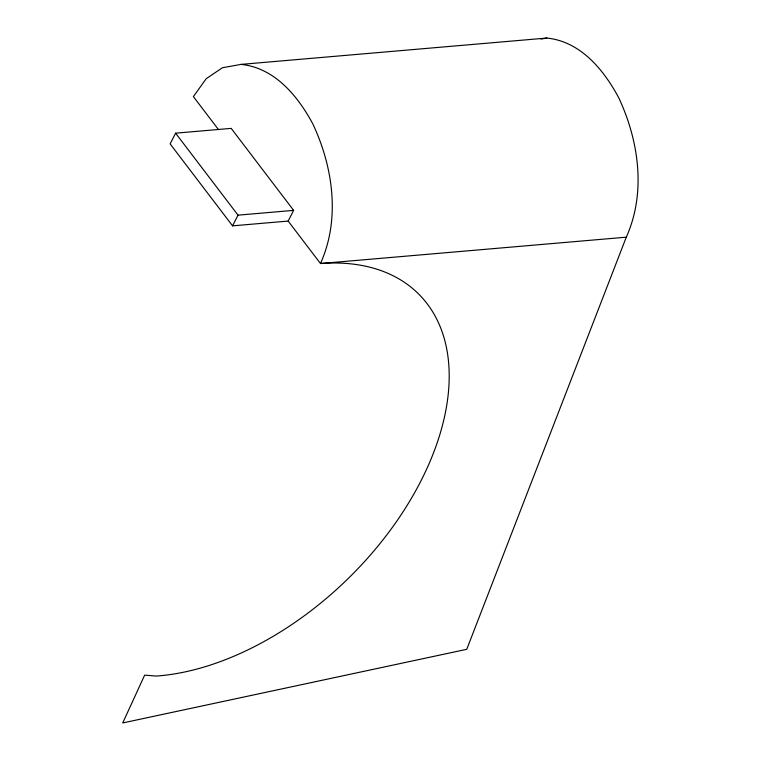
<?xml version="1.0" encoding="UTF-8"?>
<svg xmlns="http://www.w3.org/2000/svg" width="761" height="761" viewBox="0 0 761 761"><rect width="100%" height="100%" fill="white"/><g stroke="black" fill="none" stroke-linecap="round" stroke-linejoin="round"><path stroke-width="1.14" d="M288.153 221.071L293.622 210.369L231.201 128.381L175.601 133.175L170.122 143.877L232.552 225.855L288.153 221.071L320.476 263.525A251.415 154.198 -43.9 0 1 432.495 455.468A251.415 154.198 -43.9 0 1 156.262 676.063L144.657 675.14L122.721 722.95L466.75 649.314L626.284 237.175C646.27 192.799 638.898 140.88 618.798 97.912C603.863 69.907 580.529 41.389 546.807 38.05L240.999 64.4L222.412 67.739L206.174 78.735L193.389 96.628L218.54 129.655M232.552 225.855L238.022 215.154L293.622 210.369M540.995 39.096L546.807 38.05M626.284 237.175L320.476 263.525C340.462 219.158 333.09 167.239 312.999 124.262C298.065 96.257 274.721 67.739 240.999 64.4M175.601 133.175L238.022 215.154"/></g></svg>
